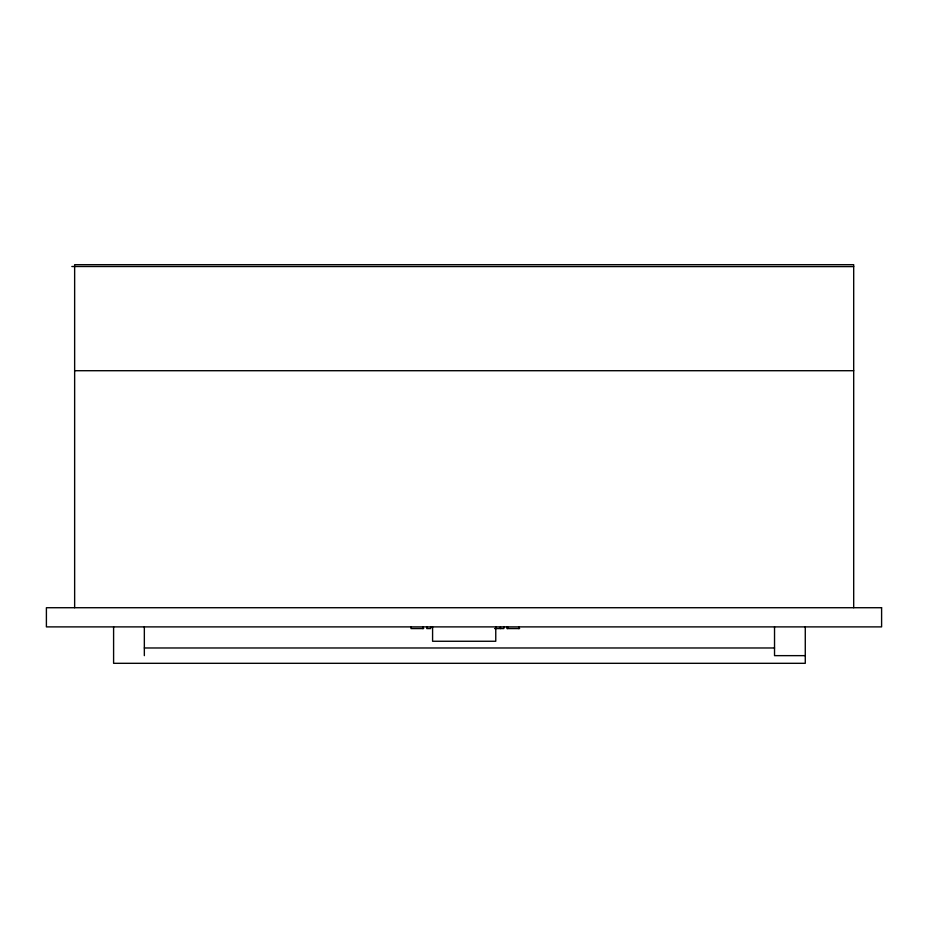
<?xml version="1.0" encoding="UTF-8"?>
<svg xmlns="http://www.w3.org/2000/svg" width="928" height="928" viewBox="0 0 928 928"><rect width="100%" height="100%" fill="white"/><g stroke="black" fill="none" stroke-linecap="round" stroke-linejoin="round"><path stroke-width="1.39" d="M71.839 266.51L853.69 266.603M74.646 370.713L853.69 370.713M423.69 628.569L411 628.569L411 626.887M494.578 628.569L503.881 628.569L503.881 626.887M519.634 628.569L506.943 628.569L506.943 626.887M144.339 647.976L774.532 647.976M805.272 655.644L774.532 655.644L774.532 626.887M853.69 607.724L853.69 264.689L74.646 264.689L74.646 607.724M805.272 626.887L805.272 663.311L113.599 663.311L113.599 626.887M518.694 626.887L518.694 628.569M507.628 626.887L507.628 628.569M500.424 626.887L500.424 628.569M495.761 626.887L495.761 641.26L432.587 641.26L432.587 626.887M430.662 626.887L430.662 628.569L426.752 628.569L426.752 626.887M422.75 626.887L422.75 628.569M144.339 626.887L144.339 655.644M881.6 607.724L46.4 607.724L46.4 626.887L881.6 626.887L881.6 607.724"/></g></svg>
